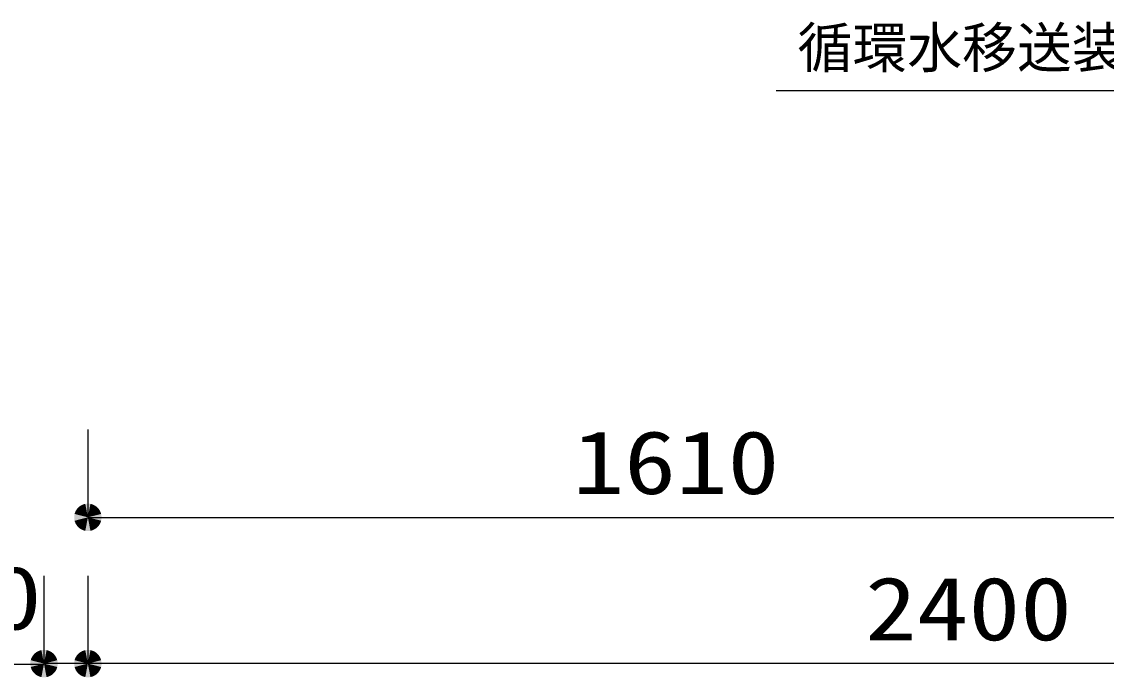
# Model space of a CAD drawing. Units: millimetres, scale not verified. Extents: x -8093 to 8093, y -5792 to 5792.
# Drawn here: x -6131 to -4648, y -3 to 894 of the extents above; entities that cross this region are included whole.
import ezdxf
from ezdxf.enums import TextEntityAlignment as Align

# ---------------------------------------------------------------- set-up
doc = ezdxf.new("R2010")
doc.units = ezdxf.units.MM
doc.header["$LTSCALE"] = 30
doc.layers.add('0-1_00クル-フ-0躯体', color=3, linetype='Continuous', lineweight=25)
doc.layers.add('0-4_00クル-フ-6寸法', color=132, linetype='Continuous', lineweight=25)
doc.styles.add('ＭＳ ゴシック', font='')
doc.styles.get('ＭＳ ゴシック').set_extended_font_data('MS Gothic')

msp = doc.modelspace()

# ---------------------------------------------------------------- linework, layer by layer
at = {"layer": '0-1_00クル-フ-0躯体', "color": 4}
msp.add_line((-4552.36, 799.34), (-5099.62, 799.34), dxfattribs=at)
at = {"layer": '0-4_00クル-フ-6寸法', "color": 4}
for p, q in [((-6040.74, 336.1), (-6040.74, 216.1)), ((-6040.74, 216.1), (-4430.74, 216.1)), ((-6100.74, 136.1), (-6100.74, 16.1)), ((-6040.74, 136.1), (-6040.74, 16.1)), ((-6040.74, 136.1), (-6040.74, 16.1)), ((-6100.74, 15.04), (-6213.08, 15.04)), ((-6040.74, 16.1), (-6100.74, 16.1)), ((-3640.74, 16.1), (-6040.74, 16.1))]:
    msp.add_line(p, q, dxfattribs=at)
at = {"layer": '0-4_00クル-フ-6寸法'}
for points in [[(-6040.74, 216.1), (-6058.91, 220.76), (-6058.18, 223)], [(-6040.74, 216.1), (-6058.18, 223), (-6057.18, 225.13)], [(-6040.74, 216.1), (-6057.18, 225.13), (-6055.91, 227.12)], [(-6040.74, 216.1), (-6055.91, 227.12), (-6054.41, 228.93)], [(-6040.74, 216.1), (-6054.41, 228.93), (-6052.7, 230.55)], [(-6040.74, 216.1), (-6052.7, 230.55), (-6050.79, 231.93)], [(-6040.74, 216.1), (-6050.79, 231.93), (-6048.73, 233.06)], [(-6040.74, 216.1), (-6048.73, 233.06), (-6046.54, 233.93)], [(-6040.74, 216.1), (-6046.54, 233.93), (-6044.26, 234.52)], [(-6040.74, 216.1), (-6044.26, 234.52), (-6041.92, 234.81)], [(-6040.74, 216.1), (-6041.92, 234.81), (-6039.57, 234.81)], [(-6040.74, 216.1), (-6039.57, 234.81), (-6037.23, 234.52)], [(-6040.74, 216.1), (-6037.23, 234.52), (-6034.95, 233.93)], [(-6040.74, 216.1), (-6034.95, 233.93), (-6032.76, 233.06)], [(-6040.74, 216.1), (-6032.76, 233.06), (-6030.7, 231.93)], [(-6040.74, 216.1), (-6030.7, 231.93), (-6028.79, 230.55)], [(-6040.74, 216.1), (-6028.79, 230.55), (-6027.08, 228.93)], [(-6040.74, 216.1), (-6027.08, 228.93), (-6025.58, 227.12)], [(-6040.74, 216.1), (-6025.58, 227.12), (-6024.31, 225.13)], [(-6040.74, 216.1), (-6024.31, 225.13), (-6023.31, 223)], [(-6040.74, 216.1), (-6023.31, 223), (-6022.58, 220.76)], [(-6040.74, 216.1), (-6059.49, 216.1), (-6059.35, 218.45)], [(-6040.74, 216.1), (-6059.35, 213.75), (-6059.49, 216.1)], [(-6040.74, 216.1), (-6059.35, 218.45), (-6058.91, 220.76)], [(-6040.74, 216.1), (-6058.91, 211.44), (-6059.35, 213.75)], [(-6040.74, 216.1), (-6058.18, 209.2), (-6058.91, 211.44)], [(-6040.74, 216.1), (-6057.18, 207.07), (-6058.18, 209.2)], [(-6040.74, 216.1), (-6055.91, 205.08), (-6057.18, 207.07)], [(-6040.74, 216.1), (-6054.41, 203.26), (-6055.91, 205.08)], [(-6040.74, 216.1), (-6052.7, 201.65), (-6054.41, 203.26)], [(-6040.74, 216.1), (-6050.79, 200.27), (-6052.7, 201.65)], [(-6040.74, 216.1), (-6048.73, 199.13), (-6050.79, 200.27)], [(-6040.74, 216.1), (-6046.54, 198.27), (-6048.73, 199.13)], [(-6040.74, 216.1), (-6044.26, 197.68), (-6046.54, 198.27)], [(-6040.74, 216.1), (-6041.92, 197.39), (-6044.26, 197.68)], [(-6040.74, 216.1), (-6039.57, 197.39), (-6041.92, 197.39)], [(-6040.74, 216.1), (-6022.58, 220.76), (-6022.14, 218.45)], [(-6040.74, 216.1), (-6022.14, 218.45), (-6021.99, 216.1)], [(-6040.74, 216.1), (-6037.23, 197.68), (-6039.57, 197.39)], [(-6040.74, 216.1), (-6034.95, 198.27), (-6037.23, 197.68)], [(-6040.74, 216.1), (-6032.76, 199.13), (-6034.95, 198.27)], [(-6040.74, 216.1), (-6030.7, 200.27), (-6032.76, 199.13)], [(-6040.74, 216.1), (-6028.79, 201.65), (-6030.7, 200.27)], [(-6040.74, 216.1), (-6027.08, 203.26), (-6028.79, 201.65)], [(-6040.74, 216.1), (-6025.58, 205.08), (-6027.08, 203.26)], [(-6040.74, 216.1), (-6024.31, 207.07), (-6025.58, 205.08)], [(-6040.74, 216.1), (-6023.31, 209.2), (-6024.31, 207.07)], [(-6040.74, 216.1), (-6022.58, 211.44), (-6023.31, 209.2)], [(-6040.74, 216.1), (-6022.14, 213.75), (-6022.58, 211.44)], [(-6040.74, 216.1), (-6021.99, 216.1), (-6022.14, 213.75)], [(-6100.74, 16.1), (-6114.41, 28.93), (-6112.7, 30.55)], [(-6100.74, 16.1), (-6112.7, 30.55), (-6110.79, 31.93)], [(-6100.74, 16.1), (-6110.79, 31.93), (-6108.73, 33.06)], [(-6100.74, 16.1), (-6108.73, 33.06), (-6106.54, 33.93)], [(-6100.74, 16.1), (-6106.54, 33.93), (-6104.26, 34.52)], [(-6100.74, 16.1), (-6104.26, 34.52), (-6101.92, 34.81)], [(-6100.74, 16.1), (-6101.92, 34.81), (-6099.57, 34.81)], [(-6100.74, 16.1), (-6099.57, 34.81), (-6097.23, 34.52)], [(-6100.74, 16.1), (-6097.23, 34.52), (-6094.95, 33.93)], [(-6100.74, 16.1), (-6094.95, 33.93), (-6092.76, 33.06)], [(-6100.74, 16.1), (-6092.76, 33.06), (-6090.7, 31.93)], [(-6100.74, 16.1), (-6090.7, 31.93), (-6088.79, 30.55)], [(-6100.74, 16.1), (-6088.79, 30.55), (-6087.08, 28.93)], [(-6040.74, 16.1), (-6054.41, 28.93), (-6052.7, 30.55)], [(-6040.74, 16.1), (-6054.41, 28.93), (-6052.7, 30.55)], [(-6040.74, 16.1), (-6052.7, 30.55), (-6050.79, 31.93)], [(-6040.74, 16.1), (-6052.7, 30.55), (-6050.79, 31.93)], [(-6040.74, 16.1), (-6050.79, 31.93), (-6048.73, 33.06)], [(-6040.74, 16.1), (-6050.79, 31.93), (-6048.73, 33.06)], [(-6040.74, 16.1), (-6048.73, 33.06), (-6046.54, 33.93)], [(-6040.74, 16.1), (-6048.73, 33.06), (-6046.54, 33.93)], [(-6040.74, 16.1), (-6046.54, 33.93), (-6044.26, 34.52)], [(-6040.74, 16.1), (-6046.54, 33.93), (-6044.26, 34.52)], [(-6040.74, 16.1), (-6044.26, 34.52), (-6041.92, 34.81)], [(-6040.74, 16.1), (-6044.26, 34.52), (-6041.92, 34.81)], [(-6040.74, 16.1), (-6041.92, 34.81), (-6039.57, 34.81)], [(-6040.74, 16.1), (-6041.92, 34.81), (-6039.57, 34.81)], [(-6040.74, 16.1), (-6039.57, 34.81), (-6037.23, 34.52)], [(-6040.74, 16.1), (-6039.57, 34.81), (-6037.23, 34.52)], [(-6040.74, 16.1), (-6037.23, 34.52), (-6034.95, 33.93)], [(-6040.74, 16.1), (-6037.23, 34.52), (-6034.95, 33.93)], [(-6040.74, 16.1), (-6034.95, 33.93), (-6032.76, 33.06)], [(-6040.74, 16.1), (-6034.95, 33.93), (-6032.76, 33.06)], [(-6040.74, 16.1), (-6032.76, 33.06), (-6030.7, 31.93)], [(-6040.74, 16.1), (-6032.76, 33.06), (-6030.7, 31.93)], [(-6040.74, 16.1), (-6030.7, 31.93), (-6028.79, 30.55)], [(-6040.74, 16.1), (-6030.7, 31.93), (-6028.79, 30.55)], [(-6040.74, 16.1), (-6028.79, 30.55), (-6027.08, 28.93)], [(-6040.74, 16.1), (-6028.79, 30.55), (-6027.08, 28.93)], [(-6100.74, 16.1), (-6119.49, 16.1), (-6119.35, 18.45)], [(-6100.74, 16.1), (-6119.35, 13.75), (-6119.49, 16.1)], [(-6100.74, 16.1), (-6119.35, 18.45), (-6118.91, 20.76)], [(-6100.74, 16.1), (-6118.91, 11.44), (-6119.35, 13.75)], [(-6100.74, 16.1), (-6118.91, 20.76), (-6118.18, 23)], [(-6100.74, 16.1), (-6118.18, 9.2), (-6118.91, 11.44)], [(-6100.74, 16.1), (-6118.18, 23), (-6117.18, 25.13)], [(-6100.74, 16.1), (-6117.18, 7.07), (-6118.18, 9.2)], [(-6100.74, 16.1), (-6117.18, 25.13), (-6115.91, 27.12)], [(-6100.74, 16.1), (-6115.91, 5.08), (-6117.18, 7.07)], [(-6100.74, 16.1), (-6115.91, 27.12), (-6114.41, 28.93)], [(-6100.74, 16.1), (-6114.41, 3.26), (-6115.91, 5.08)], [(-6100.74, 16.1), (-6112.7, 1.65), (-6114.41, 3.26)], [(-6100.74, 16.1), (-6110.79, 0.27), (-6112.7, 1.65)], [(-6100.74, 16.1), (-6108.73, -0.87), (-6110.79, 0.27)], [(-6100.74, 16.1), (-6106.54, -1.73), (-6108.73, -0.87)], [(-6100.74, 16.1), (-6104.26, -2.32), (-6106.54, -1.73)], [(-6100.74, 16.1), (-6101.92, -2.61), (-6104.26, -2.32)], [(-6100.74, 16.1), (-6099.57, -2.61), (-6101.92, -2.61)], [(-6100.74, 16.1), (-6087.08, 28.93), (-6085.58, 27.12)], [(-6100.74, 16.1), (-6085.58, 27.12), (-6084.31, 25.13)], [(-6100.74, 16.1), (-6084.31, 25.13), (-6083.31, 23)], [(-6100.74, 16.1), (-6083.31, 23), (-6082.58, 20.76)], [(-6100.74, 16.1), (-6082.58, 20.76), (-6082.14, 18.45)], [(-6100.74, 16.1), (-6082.14, 18.45), (-6081.99, 16.1)], [(-6100.74, 16.1), (-6097.23, -2.32), (-6099.57, -2.61)], [(-6100.74, 16.1), (-6094.95, -1.73), (-6097.23, -2.32)], [(-6100.74, 16.1), (-6092.76, -0.87), (-6094.95, -1.73)], [(-6100.74, 16.1), (-6090.7, 0.27), (-6092.76, -0.87)], [(-6100.74, 16.1), (-6088.79, 1.65), (-6090.7, 0.27)], [(-6100.74, 16.1), (-6087.08, 3.26), (-6088.79, 1.65)], [(-6100.74, 16.1), (-6085.58, 5.08), (-6087.08, 3.26)], [(-6100.74, 16.1), (-6084.31, 7.07), (-6085.58, 5.08)], [(-6100.74, 16.1), (-6083.31, 9.2), (-6084.31, 7.07)], [(-6100.74, 16.1), (-6082.58, 11.44), (-6083.31, 9.2)], [(-6100.74, 16.1), (-6082.14, 13.75), (-6082.58, 11.44)], [(-6100.74, 16.1), (-6081.99, 16.1), (-6082.14, 13.75)], [(-6040.74, 16.1), (-6059.49, 16.1), (-6059.35, 18.45)], [(-6040.74, 16.1), (-6059.49, 16.1), (-6059.35, 18.45)], [(-6040.74, 16.1), (-6059.35, 13.75), (-6059.49, 16.1)], [(-6040.74, 16.1), (-6059.35, 13.75), (-6059.49, 16.1)], [(-6040.74, 16.1), (-6059.35, 18.45), (-6058.91, 20.76)], [(-6040.74, 16.1), (-6059.35, 18.45), (-6058.91, 20.76)], [(-6040.74, 16.1), (-6058.91, 11.44), (-6059.35, 13.75)], [(-6040.74, 16.1), (-6058.91, 11.44), (-6059.35, 13.75)], [(-6040.74, 16.1), (-6058.91, 20.76), (-6058.18, 23)], [(-6040.74, 16.1), (-6058.91, 20.76), (-6058.18, 23)], [(-6040.74, 16.1), (-6058.18, 9.2), (-6058.91, 11.44)], [(-6040.74, 16.1), (-6058.18, 9.2), (-6058.91, 11.44)], [(-6040.74, 16.1), (-6058.18, 23), (-6057.18, 25.13)], [(-6040.74, 16.1), (-6058.18, 23), (-6057.18, 25.13)], [(-6040.74, 16.1), (-6057.18, 7.07), (-6058.18, 9.2)], [(-6040.74, 16.1), (-6057.18, 7.07), (-6058.18, 9.2)], [(-6040.74, 16.1), (-6057.18, 25.13), (-6055.91, 27.12)], [(-6040.74, 16.1), (-6057.18, 25.13), (-6055.91, 27.12)], [(-6040.74, 16.1), (-6055.91, 5.08), (-6057.18, 7.07)], [(-6040.74, 16.1), (-6055.91, 5.08), (-6057.18, 7.07)], [(-6040.74, 16.1), (-6055.91, 27.12), (-6054.41, 28.93)], [(-6040.74, 16.1), (-6055.91, 27.12), (-6054.41, 28.93)], [(-6040.74, 16.1), (-6054.41, 3.26), (-6055.91, 5.08)], [(-6040.74, 16.1), (-6054.41, 3.26), (-6055.91, 5.08)], [(-6040.74, 16.1), (-6052.7, 1.65), (-6054.41, 3.26)], [(-6040.74, 16.1), (-6052.7, 1.65), (-6054.41, 3.26)], [(-6040.74, 16.1), (-6050.79, 0.27), (-6052.7, 1.65)], [(-6040.74, 16.1), (-6050.79, 0.27), (-6052.7, 1.65)], [(-6040.74, 16.1), (-6048.73, -0.87), (-6050.79, 0.27)], [(-6040.74, 16.1), (-6048.73, -0.87), (-6050.79, 0.27)], [(-6040.74, 16.1), (-6046.54, -1.73), (-6048.73, -0.87)], [(-6040.74, 16.1), (-6046.54, -1.73), (-6048.73, -0.87)], [(-6040.74, 16.1), (-6044.26, -2.32), (-6046.54, -1.73)], [(-6040.74, 16.1), (-6044.26, -2.32), (-6046.54, -1.73)], [(-6040.74, 16.1), (-6041.92, -2.61), (-6044.26, -2.32)], [(-6040.74, 16.1), (-6041.92, -2.61), (-6044.26, -2.32)], [(-6040.74, 16.1), (-6039.57, -2.61), (-6041.92, -2.61)], [(-6040.74, 16.1), (-6039.57, -2.61), (-6041.92, -2.61)], [(-6040.74, 16.1), (-6027.08, 28.93), (-6025.58, 27.12)], [(-6040.74, 16.1), (-6027.08, 28.93), (-6025.58, 27.12)], [(-6040.74, 16.1), (-6025.58, 27.12), (-6024.31, 25.13)], [(-6040.74, 16.1), (-6025.58, 27.12), (-6024.31, 25.13)], [(-6040.74, 16.1), (-6024.31, 25.13), (-6023.31, 23)], [(-6040.74, 16.1), (-6024.31, 25.13), (-6023.31, 23)], [(-6040.74, 16.1), (-6023.31, 23), (-6022.58, 20.76)], [(-6040.74, 16.1), (-6023.31, 23), (-6022.58, 20.76)], [(-6040.74, 16.1), (-6022.58, 20.76), (-6022.14, 18.45)], [(-6040.74, 16.1), (-6022.58, 20.76), (-6022.14, 18.45)], [(-6040.74, 16.1), (-6022.14, 18.45), (-6021.99, 16.1)], [(-6040.74, 16.1), (-6022.14, 18.45), (-6021.99, 16.1)], [(-6040.74, 16.1), (-6037.23, -2.32), (-6039.57, -2.61)], [(-6040.74, 16.1), (-6034.95, -1.73), (-6037.23, -2.32)], [(-6040.74, 16.1), (-6032.76, -0.87), (-6034.95, -1.73)], [(-6040.74, 16.1), (-6030.7, 0.27), (-6032.76, -0.87)], [(-6040.74, 16.1), (-6028.79, 1.65), (-6030.7, 0.27)], [(-6040.74, 16.1), (-6027.08, 3.26), (-6028.79, 1.65)], [(-6040.74, 16.1), (-6025.58, 5.08), (-6027.08, 3.26)], [(-6040.74, 16.1), (-6024.31, 7.07), (-6025.58, 5.08)], [(-6040.74, 16.1), (-6023.31, 9.2), (-6024.31, 7.07)], [(-6040.74, 16.1), (-6022.58, 11.44), (-6023.31, 9.2)], [(-6040.74, 16.1), (-6022.14, 13.75), (-6022.58, 11.44)], [(-6040.74, 16.1), (-6021.99, 16.1), (-6022.14, 13.75)], [(-6040.74, 16.1), (-6037.23, -2.32), (-6039.57, -2.61)], [(-6040.74, 16.1), (-6034.95, -1.73), (-6037.23, -2.32)], [(-6040.74, 16.1), (-6032.76, -0.87), (-6034.95, -1.73)], [(-6040.74, 16.1), (-6030.7, 0.27), (-6032.76, -0.87)], [(-6040.74, 16.1), (-6028.79, 1.65), (-6030.7, 0.27)], [(-6040.74, 16.1), (-6027.08, 3.26), (-6028.79, 1.65)], [(-6040.74, 16.1), (-6025.58, 5.08), (-6027.08, 3.26)], [(-6040.74, 16.1), (-6024.31, 7.07), (-6025.58, 5.08)], [(-6040.74, 16.1), (-6023.31, 9.2), (-6024.31, 7.07)], [(-6040.74, 16.1), (-6022.58, 11.44), (-6023.31, 9.2)], [(-6040.74, 16.1), (-6022.14, 13.75), (-6022.58, 11.44)], [(-6040.74, 16.1), (-6021.99, 16.1), (-6022.14, 13.75)]]:
    msp.add_solid(points, dxfattribs=at)

# ---------------------------------------------------------------- texts
at = {"layer": '0-1_00クル-フ-0躯体', "color": 4, "style": 'ＭＳ ゴシック'}
msp.add_text('循環水移送装置', height=54.99, dxfattribs=at).set_placement((-5070.22, 814.25), align=Align.BOTTOM_LEFT)
at = {"layer": '0-4_00クル-フ-6寸法', "color": 3, "style": 'ＭＳ ゴシック', "width": 1.2}
for s, p in [('1610', (-5378.03, 221.95)), ('60', (-6245.5, 36.73)), ('2400', (-4977.89, 21.95))]:
    msp.add_text(s, height=86.66, dxfattribs=at).set_placement(p, align=Align.BOTTOM_LEFT)

doc.saveas('drawing.dxf')
